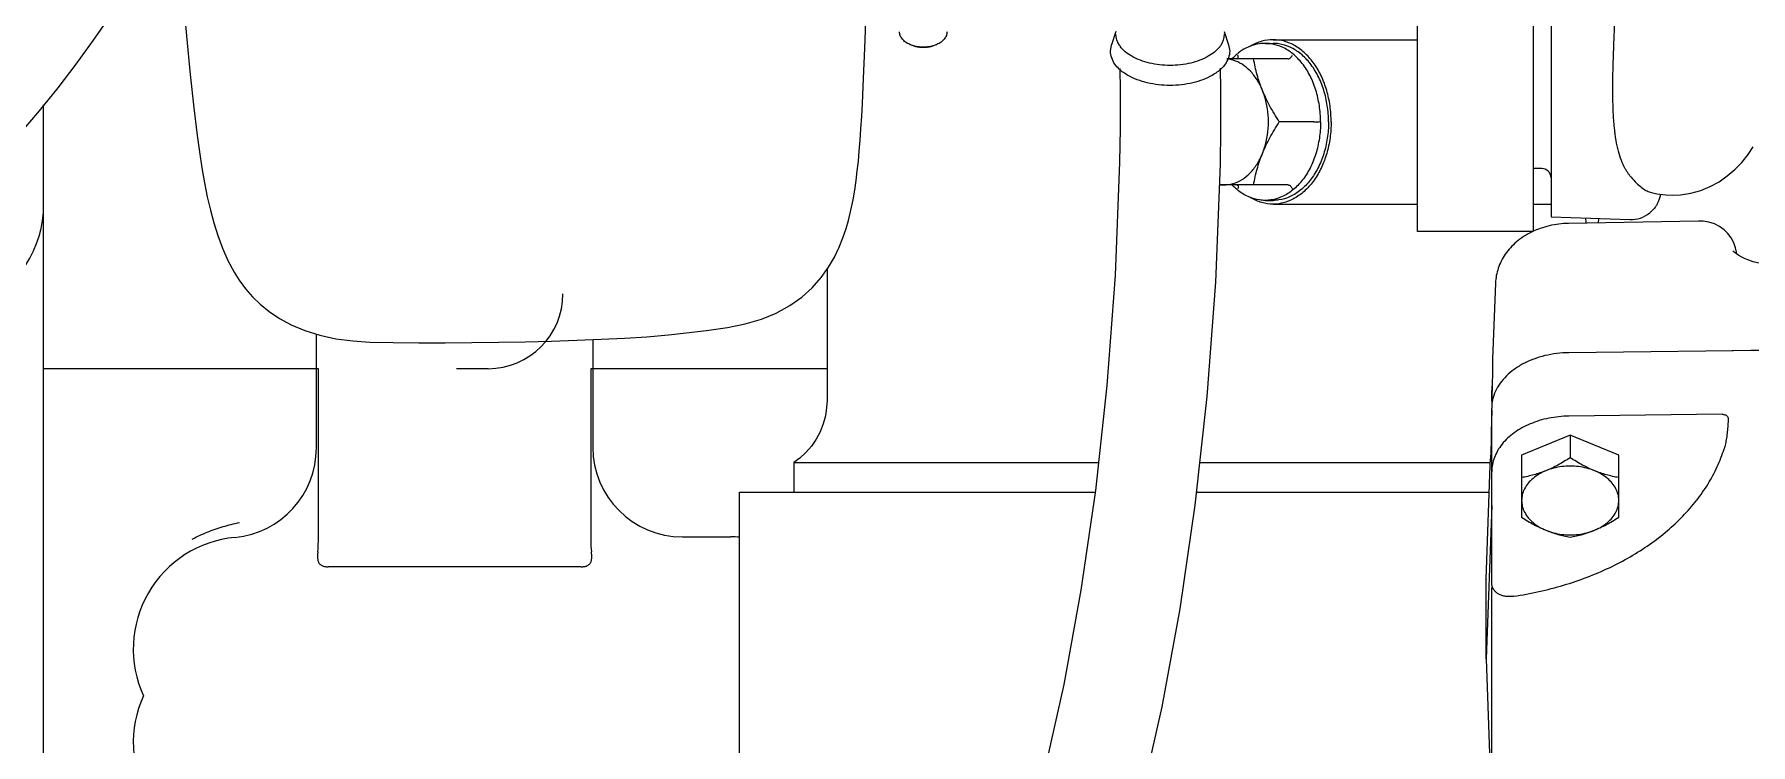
# Model space of a CAD drawing. Header units: millimetres. Extents: x 156850 to 204135, y 56350 to 74150.
# Drawn here: x 158723.7 to 158953.5, y 62013.2 to 62108.2 of the extents above; entities that cross this region are included whole.
import ezdxf

# ---------------------------------------------------------------- set-up
doc = ezdxf.new("R2010")
doc.units = ezdxf.units.MM
doc.header["$LTSCALE"] = 150
doc.layers.add('-----33 Equipment', color=5, linetype='Continuous')

# ---------------------------------------------------------------- blocks, each defined once
blk = doc.blocks.new('X-2F-PLAN$0$A$C73FA2420')
at = {"color": 0, "linetype": 'Continuous'}
for p, q in [((2213.68, 713.28), (2344.51, 713.28)), ((2309.23, 676.51), (2309.23, 713.28)), ((2322.12, 687.77), (2322.12, 687.77)), ((2286.12, 676.51), (2309.23, 676.51)), ((2298.62, 676.78), (2313.85, 676.78)), ((2282.73, 641.33), (2282.73, 675.19)), ((2309.23, 653.78), (2309.23, 658.04)), ((2309.23, 640.05), (2286.23, 640.05)), ((2313.12, 639.78), (2298.73, 639.78)), ((2309.23, 608.42), (2309.23, 640.05)), ((2286.73, 627.78), (2286.73, 621.28)), ((2249.05, 620.12), (2292.73, 620.12)), ((2292.73, 620.12), (2292.73, 572.53)), ((2296.67, 612.87), (2292.73, 612.87)), ((2296.67, 612.87), (2296.67, 572.09)), ((2322.52, 608.42), (2304.99, 608.42)), ((2351.7, 570.48), (2352.56, 570.34)), ((2354.34, 569.75), (2352.56, 570.34)), ((2292.73, 558.95), (2292.73, 519.78)), ((2296.67, 558.52), (2296.67, 519.63)), ((2333.8, 546.69), (2333.8, 555.87)), ((2350.67, 546.69), (2350.67, 554.88)), ((2352.56, 554.66), (2351.7, 554.52)), ((2354.34, 555.25), (2352.56, 554.66)), ((2331.73, 549.78), (2331.73, 548.72)), ((2352.73, 549.78), (2352.73, 548.72)), ((2331.23, 548.72), (2331.23, 529.4)), ((2342.23, 543.25), (2342.23, 547.88)), ((2353.23, 548.72), (2353.23, 529.4)), ((2327.58, 529.4), (2329.08, 529.4)), ((2327.58, 513.92), (2327.58, 529.4)), ((2329.08, 529.4), (2348.02, 529.4)), ((2348.02, 529.4), (2385.06, 529.41)), ((2242.54, 519.44), (2279.98, 519.44)), ((2270.4, 520.21), (2249.86, 519.44)), ((2270.4, 520.21), (2281.01, 520.21)), ((2290.94, 519.44), (2270.4, 520.21)), ((2280.92, 519.44), (2303.94, 519.44)), ((2281.06, 520.21), (2281.01, 520.21)), ((2281.06, 520.21), (2296.31, 519.64)), ((2296.31, 519.64), (2297.17, 519.61)), ((2304.95, 519.42), (2304.99, 519.42)), ((2304.99, 519.42), (2305.69, 519.42)), ((2305.69, 519.42), (2306.9, 519.38)), ((2310.35, 519.32), (2310.35, 519.32)), ((2310.56, 519.32), (2310.5, 519.32)), ((2320.68, 518.94), (2310.56, 519.32)), ((2297.68, 515.44), (2289.36, 515.44)), ((2300.34, 508.94), (2297.68, 515.44)), ((2329.08, 513.9), (2327.59, 513.9)), ((2348.02, 513.9), (2329.08, 513.9)), ((2331.23, 513.9), (2331.23, 511.5)), ((2336, 512.75), (2336, 513.9)), ((2385.06, 513.91), (2348.02, 513.9)), ((2329.54, 511.5), (2329.17, 500.95)), ((2334.75, 511.51), (2329.54, 511.5)), ((2368.57, 511.51), (2334.75, 511.51)), ((2300.34, 508.94), (2297.32, 508.94)), ((2297.68, 502.44), (2300.34, 508.94)), ((2303.13, 488.61), (2302.88, 509.13)), ((2311.95, 461.21), (2311.36, 509.13)), ((2328.98, 491.77), (2328.66, 509.18)), ((2329.32, 505.15), (2328.73, 505.18)), ((2289.36, 502.44), (2297.68, 502.44)), ((2332.87, 498.35), (2332.78, 498.08)), ((2332.44, 495.23), (2332.44, 495.24)), ((2312.12, 461.21), (2311.63, 487.25)), ((2324.58, 486.67), (2324.83, 486.7))]:
    blk.add_line(p, q, dxfattribs=at)
for points in [[(2366.05, 695.18), (2359.64, 694.68), (2353.76, 694.17), (2348.59, 693.67), (2344.13, 693.18), (2340.42, 692.73)], [(2340.42, 692.73), (2338.22, 692.43), (2336.09, 692.11), (2334.1, 691.76), (2332.23, 691.38), (2330.45, 690.97), (2328.73, 690.51), (2327.04, 689.98), (2325.36, 689.36), (2323.69, 688.62), (2322.12, 687.77)], [(2322.12, 687.77), (2321.07, 687.11), (2319.93, 686.27), (2318.86, 685.33), (2317.84, 684.28), (2316.86, 683.09), (2315.94, 681.72), (2315.08, 680.13), (2314.33, 678.32), (2313.71, 676.32), (2313.24, 674.17), (2312.94, 671.88), (2312.79, 669.63)], [(2312.79, 669.63), (2312.73, 666.51), (2312.7, 663.07), (2312.69, 659.53), (2312.72, 655.95), (2312.76, 652.37), (2312.83, 648.81), (2312.93, 645.32), (2313.04, 641.93), (2313.16, 638.67), (2313.31, 635.54), (2313.51, 632.54), (2313.77, 629.66), (2314.07, 626.89), (2314.4, 624.24), (2314.75, 621.73), (2315.21, 619.38), (2315.85, 617.2), (2316.67, 615.21), (2317.66, 613.4), (2318.8, 611.8), (2320.06, 610.4), (2321.41, 609.21), (2322.79, 608.23), (2324.15, 607.43), (2325.47, 606.8), (2326.74, 606.29), (2327.96, 605.87), (2329.03, 605.56)], [(2336.86, 569.25), (2321.68, 569.86), (2306.98, 570.97), (2292.95, 572.5), (2279.62, 574.43), (2266.99, 576.74), (2255.09, 579.4), (2243.92, 582.4), (2233.61, 585.7), (2224.28, 589.24), (2216, 592.92), (2208.73, 596.71), (2202.35, 600.6), (2196.76, 604.61), (2191.89, 608.72), (2187.74, 612.89), (2184.3, 617.09), (2181.48, 621.32), (2179.21, 625.62), (2177.45, 630.02), (2176.2, 634.53), (2175.44, 639.06)], [(2162.03, 637.5), (2162.88, 632.27), (2164.23, 627.07), (2166.07, 621.97), (2168.44, 616.97), (2171.35, 612.07), (2174.85, 607.23), (2179, 602.47), (2183.85, 597.79), (2189.39, 593.24), (2195.62, 588.88), (2202.59, 584.68), (2210.42, 580.62), (2219.24, 576.71), (2229.09, 572.98), (2239.92, 569.5), (2251.59, 566.35), (2263.99, 563.57), (2277.11, 561.16), (2290.97, 559.14), (2305.53, 557.54), (2320.78, 556.39), (2336.56, 555.75)], [(2304.99, 608.42), (2304.03, 608.47), (2302.92, 608.64), (2301.83, 608.93), (2300.79, 609.35), (2299.79, 609.88), (2298.87, 610.52), (2298.02, 611.26), (2297.26, 612.08), (2296.67, 612.87)], [(2329.03, 605.56), (2330.42, 605.22), (2331.8, 604.94), (2333.11, 604.71), (2334.4, 604.53), (2335.68, 604.37), (2336.98, 604.23), (2338.34, 604.11), (2339.78, 603.99), (2341.32, 603.88), (2342.98, 603.78), (2344.71, 603.69)], [(2344.71, 603.69), (2348.03, 603.53), (2352.08, 603.35), (2356.82, 603.17), (2362.26, 602.99), (2368.27, 602.81)], [(2349.39, 569.23), (2346.5, 569.2), (2341.37, 569.19), (2336.86, 569.25)], [(2336.56, 555.75), (2341.23, 555.69), (2346.52, 555.7), (2349.43, 555.73)], [(2303.66, 519.44), (2302.22, 519.47), (2300.79, 519.51), (2299.46, 519.54), (2298.25, 519.58), (2297.17, 519.61)], [(2310.5, 519.32), (2308.79, 519.35), (2307.03, 519.38), (2305.35, 519.41), (2304, 519.44)], [(2332.78, 498.08), (2332.62, 497.35), (2332.47, 496.14), (2332.44, 495.24)], [(2332.44, 495.23), (2332.49, 494.17), (2332.7, 492.8), (2333.07, 491.46), (2333.59, 490.19), (2334.24, 489), (2335, 487.91), (2335.86, 486.9), (2336.82, 485.98), (2337.87, 485.14), (2338.92, 484.44)], [(2324.83, 486.7), (2325.41, 486.81), (2326.08, 487.05), (2326.71, 487.38), (2327.29, 487.82), (2327.8, 488.34), (2328.24, 488.95), (2328.58, 489.63), (2328.82, 490.37), (2328.96, 491.14), (2328.98, 491.77)], [(2324.37, 486.35), (2324.59, 486.69), (2324.81, 486.98), (2324.98, 487.18)], [(2323.22, 481.95), (2323.22, 482.51), (2323.28, 483.2), (2323.39, 483.86), (2323.54, 484.47), (2323.72, 485.03), (2323.93, 485.53), (2324.15, 485.97), (2324.37, 486.35)]]:
    blk.add_lwpolyline(points, dxfattribs=at)
blk.add_circle((2448.73, 841.29), 165.1, dxfattribs=at)
for centre, radius, start, end in [((2331.23, 728.28), 15, 139.088, 270), ((2259.23, 686.28), 15, 65.3646, 174.6872), ((2271.73, 686.28), 15, 5.3128, 114.6354), ((2298.62, 688.78), 12, 185.3128, 270), ((2286.12, 688.78), 12.27, 263.5224, 270), ((2319.23, 653.78), 10, 180, 270), ((2286.23, 627.78), 12.27, 90, 97.0231), ((2298.73, 627.78), 12, 90, 180), ((2271.73, 621.28), 15, 355.5744, 0), ((2334.75, 512.75), 1.25, 271.3235, 359.9934), ((2333.17, 500.81), 4, 177.9934, 218.9424), ((2333.17, 500.81), 4, 260.568, 261.2441)]:
    blk.add_arc(centre, radius, start, end, dxfattribs=at)
for points, start_tangent, end_tangent in [([(2286.44, 693.4), (2286.93, 692.4), (2287.37, 691.38), (2287.76, 690.33), (2288.1, 689.26), (2288.4, 688.18), (2288.66, 687.07)], (0.46886, -0.883272), (0.20571, -0.978613)), ([(2284.73, 676.59), (2284.46, 676.61), (2284.2, 676.63), (2283.96, 676.62), (2283.74, 676.6), (2283.55, 676.57), (2283.39, 676.51), (2283.25, 676.44), (2283.13, 676.35), (2283.02, 676.24), (2282.93, 676.11), (2282.86, 675.97), (2282.81, 675.8), (2282.77, 675.62), (2282.74, 675.41), (2282.73, 675.19)], (-0.993616, 0.112815), (0, -1)), ([(2282.73, 641.33), (2282.74, 641.11), (2282.77, 640.91), (2282.81, 640.72), (2282.86, 640.56), (2282.93, 640.41), (2283.02, 640.29), (2283.12, 640.18), (2283.25, 640.09), (2283.39, 640.02), (2283.55, 639.96), (2283.74, 639.93), (2283.96, 639.91), (2284.2, 639.91), (2284.46, 639.93), (2284.73, 639.95)], (0, -1), (0.992497, 0.12227)), ([(2352.54, 597.22), (2352.59, 597.34), (2352.74, 597.64), (2352.91, 597.91), (2353.11, 598.15), (2353.32, 598.34), (2353.55, 598.5), (2353.78, 598.62), (2354.03, 598.68), (2354.27, 598.71)], (0.375892, 0.926663), (1, -0.000001)), ([(2352.17, 595.53), (2352.18, 595.87), (2352.22, 596.21), (2352.29, 596.53), (2352.39, 596.84), (2352.44, 596.98)], (-0.000047, 1), (0.375867, 0.926673)), ([(2352.44, 594.09), (2352.39, 594.22), (2352.29, 594.53), (2352.22, 594.86), (2352.18, 595.19), (2352.17, 595.53)], (-0.375866, 0.926674), (-0.000047, 1)), ([(2352.22, 595.53), (2352.24, 595.92), (2352.28, 596.29), (2352.36, 596.66), (2352.46, 597.01), (2352.54, 597.22)], (-0.000047, 1), (0.375892, 0.926663)), ([(2352.54, 593.84), (2352.46, 594.06), (2352.36, 594.41), (2352.28, 594.77), (2352.24, 595.15), (2352.22, 595.53)], (-0.375891, 0.926664), (-0.000047, 1)), ([(2354.27, 592.36), (2354.03, 592.38), (2353.78, 592.45), (2353.55, 592.56), (2353.32, 592.72), (2353.11, 592.92), (2352.91, 593.16), (2352.74, 593.43), (2352.59, 593.73), (2352.54, 593.84)], (-1, 0.000001), (-0.375891, 0.926664)), ([(2349.3, 569.31), (2349.95, 569.88), (2351.7, 570.48)], (0.684118, 0.729372), (1, 0.000091)), ([(2349.35, 555.64), (2348.46, 556.86), (2347.47, 559.45), (2347.12, 562.5), (2347.47, 565.56), (2348.46, 568.15), (2349.3, 569.31)], (-0.69425, 0.719734), (0.684118, 0.729372)), ([(2352.29, 555.86), (2351.01, 557.38), (2350.11, 559.73), (2349.79, 562.5), (2350.11, 565.27), (2351.01, 567.62), (2352.36, 569.2), (2352.51, 569.29)], (-0.803482, 0.59533), (0.8467, 0.532071)), ([(2352.51, 569.29), (2353.95, 569.75)], (0.8467, 0.532071), (1, 0.000078)), ([(2333.18, 553.54), (2333.35, 553.73)], (0.639571, 0.768732), (0.664539, 0.747253)), ([(2333.35, 553.73), (2333.77, 554.17)], (0.664539, 0.747253), (0.719955, 0.694021)), ([(2333.84, 555.87), (2333.8, 555.29)], (-0.136151, -0.990688), (0, -1)), ([(2333.8, 555.29), (2333.99, 554.05), (2334.53, 552.87), (2335.41, 551.79), (2336.59, 550.86), (2338.02, 550.13)], (0, -1), (0.92582, -0.377964)), ([(2346.45, 550.13), (2347.87, 550.86), (2349.06, 551.79), (2349.94, 552.87), (2350.48, 554.06), (2350.65, 554.89)], (0.92582, 0.377964), (0.095528, 0.995427)), ([(2351.7, 554.52), (2349.95, 555.13), (2349.35, 555.64)], (-1, -0.000107), (-0.69425, 0.719734)), ([(2351.12, 553.73), (2350.7, 554.17)], (-0.664574, 0.747223), (-0.719955, 0.694021)), ([(2351.28, 553.54), (2351.12, 553.73)], (-0.639571, 0.768732), (-0.664574, 0.747223)), ([(2352.48, 555.72), (2352.36, 555.81), (2352.29, 555.86)], (-0.842198, 0.539169), (-0.803482, 0.59533)), ([(2353.95, 555.25), (2352.48, 555.72)], (-1, 0.000013), (-0.842198, 0.539169)), ([(2331.23, 548.72), (2331.45, 550.23), (2332.07, 551.69), (2332.16, 551.84)], (0, 1), (0.527024, 0.84985)), ([(2331.73, 549.78), (2331.79, 550.55), (2332.15, 551.84)], (0, 1), (0.378535, 0.925587)), ([(2332.15, 551.84), (2332.25, 552.07), (2333.14, 553.49), (2333.18, 553.54)], (0.378535, 0.925587), (0.639571, 0.768732)), ([(2333.48, 553.38), (2333.3, 553.42)], (-0.989806, 0.142419), (-0.92582, 0.377964)), ([(2333.68, 553.39), (2333.64, 553.38), (2333.48, 553.38)], (-0.926936, -0.375219), (-0.989806, 0.142419)), ([(2333.8, 553.57), (2333.76, 553.45), (2333.68, 553.39)], (0, -1), (-0.926936, -0.375219)), ([(2350.67, 553.57), (2350.71, 553.45), (2350.79, 553.39)], (0, -1), (0.926496, -0.376304)), ([(2350.79, 553.39), (2350.83, 553.38), (2350.99, 553.38)], (0.926496, -0.376304), (0.989806, 0.142419)), ([(2350.99, 553.38), (2351.17, 553.42)], (0.989806, 0.142419), (0.92582, 0.377964)), ([(2352.32, 551.84), (2352.22, 552.07), (2351.33, 553.49), (2351.28, 553.54)], (-0.378535, 0.925587), (-0.639571, 0.768732)), ([(2353.23, 548.72), (2353.02, 550.23), (2352.4, 551.69), (2352.31, 551.84)], (0, 1), (-0.527024, 0.84985)), ([(2352.73, 549.78), (2352.68, 550.55), (2352.32, 551.84)], (0, 1), (-0.378535, 0.925587)), ([(2331.83, 548.75), (2331.79, 549), (2331.73, 549.78)], (-0.1942, 0.980962), (0, 1)), ([(2333.8, 551.32), (2334.87, 551.11), (2335.93, 550.84), (2336.98, 550.52), (2338.02, 550.13)], (0.985438, -0.170033), (0.92582, -0.377964)), ([(2338.02, 550.13), (2339.06, 549.67), (2340.11, 549.14), (2341.17, 548.54), (2342.23, 547.88)], (0.92582, -0.377964), (0.84076, -0.541408)), ([(2338.02, 550.13), (2339.63, 549.62), (2341.35, 549.36), (2343.12, 549.36), (2344.84, 549.62), (2346.45, 550.13)], (0.92582, -0.377964), (0.92582, 0.377964)), ([(2342.23, 547.88), (2343.3, 548.54), (2344.36, 549.14), (2345.41, 549.67), (2346.45, 550.13)], (0.84076, 0.541408), (0.92582, 0.377964)), ([(2346.45, 550.13), (2347.49, 550.52), (2348.54, 550.84), (2349.6, 551.11), (2350.67, 551.32)], (0.92582, 0.377964), (0.985438, 0.170033)), ([(2352.63, 548.75), (2352.68, 549), (2352.73, 549.78)], (0.1942, 0.980962), (0, 1)), ([(2342.23, 540.94), (2340.09, 541.09), (2338.02, 541.53), (2336.12, 542.25), (2334.46, 543.22), (2333.09, 544.4), (2332.07, 545.74), (2331.45, 547.2), (2331.23, 548.72)], (-1, 0), (0, 1)), ([(2342.23, 541.29), (2340.05, 541.46), (2337.96, 541.93), (2336.06, 542.71), (2334.43, 543.75), (2333.14, 545.01), (2332.25, 546.42), (2331.79, 547.94), (2331.73, 548.72)], (-1, 0), (0, 1)), ([(2342.23, 542.35), (2340.05, 542.52), (2337.96, 543), (2336.06, 543.77), (2334.43, 544.81), (2333.14, 546.07), (2332.25, 547.48), (2331.83, 548.75)], (-1, 0), (-0.1942, 0.980962)), ([(2342.23, 542.35), (2344.42, 542.52), (2346.5, 543), (2348.41, 543.77), (2350.04, 544.81), (2351.33, 546.07), (2352.22, 547.48), (2352.63, 548.75)], (1, 0), (0.1942, 0.980962)), ([(2342.23, 540.94), (2344.38, 541.09), (2346.44, 541.53), (2348.35, 542.25), (2350.01, 543.22), (2351.38, 544.4), (2352.4, 545.74), (2353.02, 547.2), (2353.23, 548.72)], (1, 0), (0, 1)), ([(2342.23, 541.29), (2344.42, 541.46), (2346.5, 541.93), (2348.41, 542.71), (2350.04, 543.75), (2351.33, 545.01), (2352.22, 546.42), (2352.68, 547.94), (2352.73, 548.72)], (1, 0), (0, 1)), ([(2333.8, 546.69), (2333.76, 546.53), (2333.64, 546.36), (2333.48, 546.23), (2333.3, 546.13)], (0, -1), (-0.92582, -0.377964)), ([(2350.67, 546.69), (2350.71, 546.53), (2350.83, 546.36), (2350.99, 546.23), (2351.17, 546.13)], (0, -1), (0.92582, -0.377964)), ([(2342.23, 543.25), (2342.23, 543.06), (2342.23, 542.86), (2342.23, 542.65), (2342.23, 542.48)], (0, -1), (0, -1)), ([(2278.79, 516.5), (2278.74, 516.98), (2278.76, 517.46), (2278.84, 517.9), (2278.98, 518.3), (2279.17, 518.66), (2279.41, 518.96), (2279.68, 519.19), (2279.98, 519.34)], (-0.149452, 0.988769), (0.932242, 0.361836)), ([(2279.98, 519.34), (2280.11, 519.38), (2280.26, 519.41), (2280.42, 519.43), (2280.59, 519.44), (2280.76, 519.44), (2280.92, 519.44)], (0.932242, 0.361836), (1, 0)), ([(2302.88, 509.13), (2302.8, 510.48), (2302.6, 511.81), (2302.28, 513.09), (2301.84, 514.3), (2301.3, 515.42), (2300.66, 516.43), (2299.93, 517.32), (2299.13, 518.07), (2298.26, 518.66), (2297.35, 519.09), (2296.41, 519.36), (2295.45, 519.44)], (-0.012342, 0.999924), (-1, 0)), ([(2311.36, 509.13), (2311.25, 510.75), (2310.97, 512.33), (2310.51, 513.82), (2309.9, 515.2), (2309.14, 516.43), (2308.26, 517.48), (2307.27, 518.32), (2306.21, 518.94), (2305.09, 519.32), (2303.94, 519.44)], (-0.012342, 0.999924), (-1, 0)), ([(2327.6, 513.9), (2327.49, 514.12), (2326.89, 515.18), (2326.19, 516.13), (2325.4, 516.95), (2324.54, 517.64), (2323.63, 518.18), (2322.67, 518.57), (2321.68, 518.83), (2320.68, 518.94)], (-0.419491, 0.907759), (-0.999296, 0.037508)), ([(2278.79, 516.5), (2279.42, 513.12), (2280.27, 509.84), (2281.34, 506.69), (2282.61, 503.7), (2284.08, 500.9), (2285.73, 498.31), (2287.54, 495.96), (2289.51, 493.86), (2291.61, 492.03), (2293.82, 490.49), (2296.13, 489.26), (2298.52, 488.34)], (0.149452, -0.988769), (0.953626, -0.300994)), ([(2289.36, 515.44), (2288.84, 514.61), (2288.38, 513.79), (2287.97, 512.99), (2287.62, 512.19)], (-0.541408, -0.84076), (-0.377964, -0.92582)), ([(2291.6, 515.44), (2290.8, 515.35), (2290.03, 515.05), (2289.3, 514.57), (2288.65, 513.92), (2288.08, 513.12), (2287.62, 512.19)], (-1, 0), (-0.377964, -0.92582)), ([(2295.58, 512.19), (2295.12, 513.12), (2294.56, 513.92), (2293.9, 514.57), (2293.17, 515.05), (2292.39, 515.35), (2291.6, 515.44)], (-0.377964, 0.92582), (-1, 0)), ([(2295.58, 512.19), (2295.28, 512.99), (2295.03, 513.79), (2294.83, 514.61), (2294.66, 515.44)], (-0.377964, 0.92582), (-0.170033, 0.985438)), ([(2328.66, 509.18), (2328.56, 510.47), (2328.34, 511.74), (2327.98, 512.96), (2327.6, 513.9)], (-0.018764, 0.999824), (-0.419491, 0.907759)), ([(2287.62, 512.19), (2287.32, 511.4), (2287.07, 510.59), (2286.87, 509.78), (2286.7, 508.94)], (-0.377964, -0.92582), (-0.170033, -0.985438)), ([(2287.62, 512.19), (2287.28, 511.17), (2287.07, 510.07), (2287, 508.94), (2287.07, 507.82), (2287.28, 506.72), (2287.62, 505.69)], (-0.377964, -0.92582), (0.377964, -0.92582)), ([(2295.58, 505.69), (2295.92, 506.72), (2296.13, 507.82), (2296.2, 508.94), (2296.13, 510.07), (2295.92, 511.17), (2295.58, 512.19)], (0.377964, 0.92582), (-0.377964, 0.92582)), ([(2297.32, 508.94), (2296.8, 509.78), (2296.34, 510.59), (2295.93, 511.4), (2295.58, 512.19)], (-0.541408, 0.84076), (-0.377964, 0.92582)), ([(2286.7, 508.94), (2286.87, 508.11), (2287.07, 507.29), (2287.32, 506.49), (2287.62, 505.69)], (0.170033, -0.985438), (0.377964, -0.92582)), ([(2295.58, 505.69), (2295.93, 506.49), (2296.34, 507.29), (2296.8, 508.11), (2297.32, 508.94)], (0.377964, 0.92582), (0.541408, 0.84076)), ([(2287.62, 505.69), (2287.97, 504.9), (2288.38, 504.09), (2288.84, 503.28), (2289.36, 502.44)], (0.377964, -0.92582), (0.541408, -0.84076)), ([(2287.62, 505.69), (2288.08, 504.77), (2288.64, 503.97), (2289.3, 503.31), (2290.03, 502.84), (2290.8, 502.54), (2291.6, 502.44)], (0.377964, -0.92582), (1, 0)), ([(2291.6, 502.44), (2292.4, 502.54), (2293.17, 502.84), (2293.9, 503.31), (2294.55, 503.96), (2295.12, 504.77), (2295.58, 505.69)], (1, 0), (0.377964, 0.92582)), ([(2294.66, 502.44), (2294.83, 503.28), (2295.03, 504.09), (2295.28, 504.9), (2295.58, 505.69)], (0.170033, 0.985438), (0.377964, 0.92582)), ([(2328.7, 506.78), (2328.78, 506.79)], (0.980095, 0.198529), (0.985443, 0.170009)), ([(2328.78, 506.79), (2328.99, 506.82), (2329.2, 506.85)], (0.985443, 0.170009), (0.995246, 0.09739)), ([(2329.2, 506.85), (2329.27, 506.85), (2329.34, 506.86)], (0.995247, 0.097388), (0.997282, 0.073685)), ([(2329.34, 506.86), (2329.38, 506.86)], (0.997282, 0.073685), (0.997273, 0.073795)), ([(2341.48, 503.03), (2343.48, 503.17), (2345.72, 503.23), (2348.16, 503.23)], (0.995134, 0.09853), (0.999879, -0.015581)), ([(2348.16, 503.23), (2350.63, 503.16), (2353.23, 503.07), (2355.98, 502.95)], (0.99988, -0.015484), (0.998942, -0.045993)), ([(2335.03, 500.95), (2334.24, 500.26), (2333.62, 499.59), (2333.16, 498.94), (2332.87, 498.35)], (-0.787504, -0.61631), (-0.351008, -0.936372)), ([(2335.03, 500.95), (2335.34, 501.18), (2335.68, 501.4), (2336.05, 501.62)], (0.787504, 0.61631), (0.879714, 0.475504)), ([(2336.05, 501.62), (2337.07, 502.08), (2338.3, 502.48), (2339.76, 502.8), (2341.48, 503.03)], (0.879667, 0.475591), (0.995138, 0.09849)), ([(2332.51, 496.86), (2332.28, 496.91), (2332.02, 496.98), (2331.78, 497.06), (2331.55, 497.15), (2331.35, 497.25), (2331.16, 497.35), (2330.98, 497.46), (2330.81, 497.58), (2330.63, 497.72), (2330.46, 497.87), (2330.28, 498.04), (2330.11, 498.23), (2330.06, 498.29)], (-0.98643, 0.164182), (-0.62878, 0.777583)), ([(2302.57, 487.8), (2302.13, 487.81), (2301.68, 487.84), (2301.24, 487.87), (2300.8, 487.91), (2300.37, 487.96), (2299.95, 488.02), (2299.55, 488.09), (2299.18, 488.17), (2298.83, 488.25), (2298.52, 488.34)], (-0.999874, 0.015898), (-0.953626, 0.300994)), ([(2302.76, 487.84), (2302.67, 487.81), (2302.57, 487.8)], (-0.892952, -0.450151), (-0.999874, 0.015898)), ([(2303.13, 488.61), (2303.12, 488.41), (2303.07, 488.22), (2302.99, 488.06), (2302.88, 487.93), (2302.76, 487.84)], (0.012342, -0.999924), (-0.892952, -0.450151))]:
    blk.add_spline(points, degree=3, dxfattribs=dict(at, start_tangent=start_tangent, end_tangent=end_tangent))
blk = doc.blocks.new('X-2F-PLAN$0$zw$C47F')
at = {"layer": '-----33 Equipment'}
blk.add_blockref('X-2F-PLAN$0$A$C73FA2420', (2898.05, 848.02), dxfattribs=at)

msp = doc.modelspace()

# ---------------------------------------------------------------- block references
at = {"layer": '-----33 Equipment', "rotation": 90.00000000000001}
msp.add_blockref('X-2F-PLAN$0$zw$C47F', (160286.3, 56856.22), dxfattribs=at)

doc.saveas('drawing.dxf')
